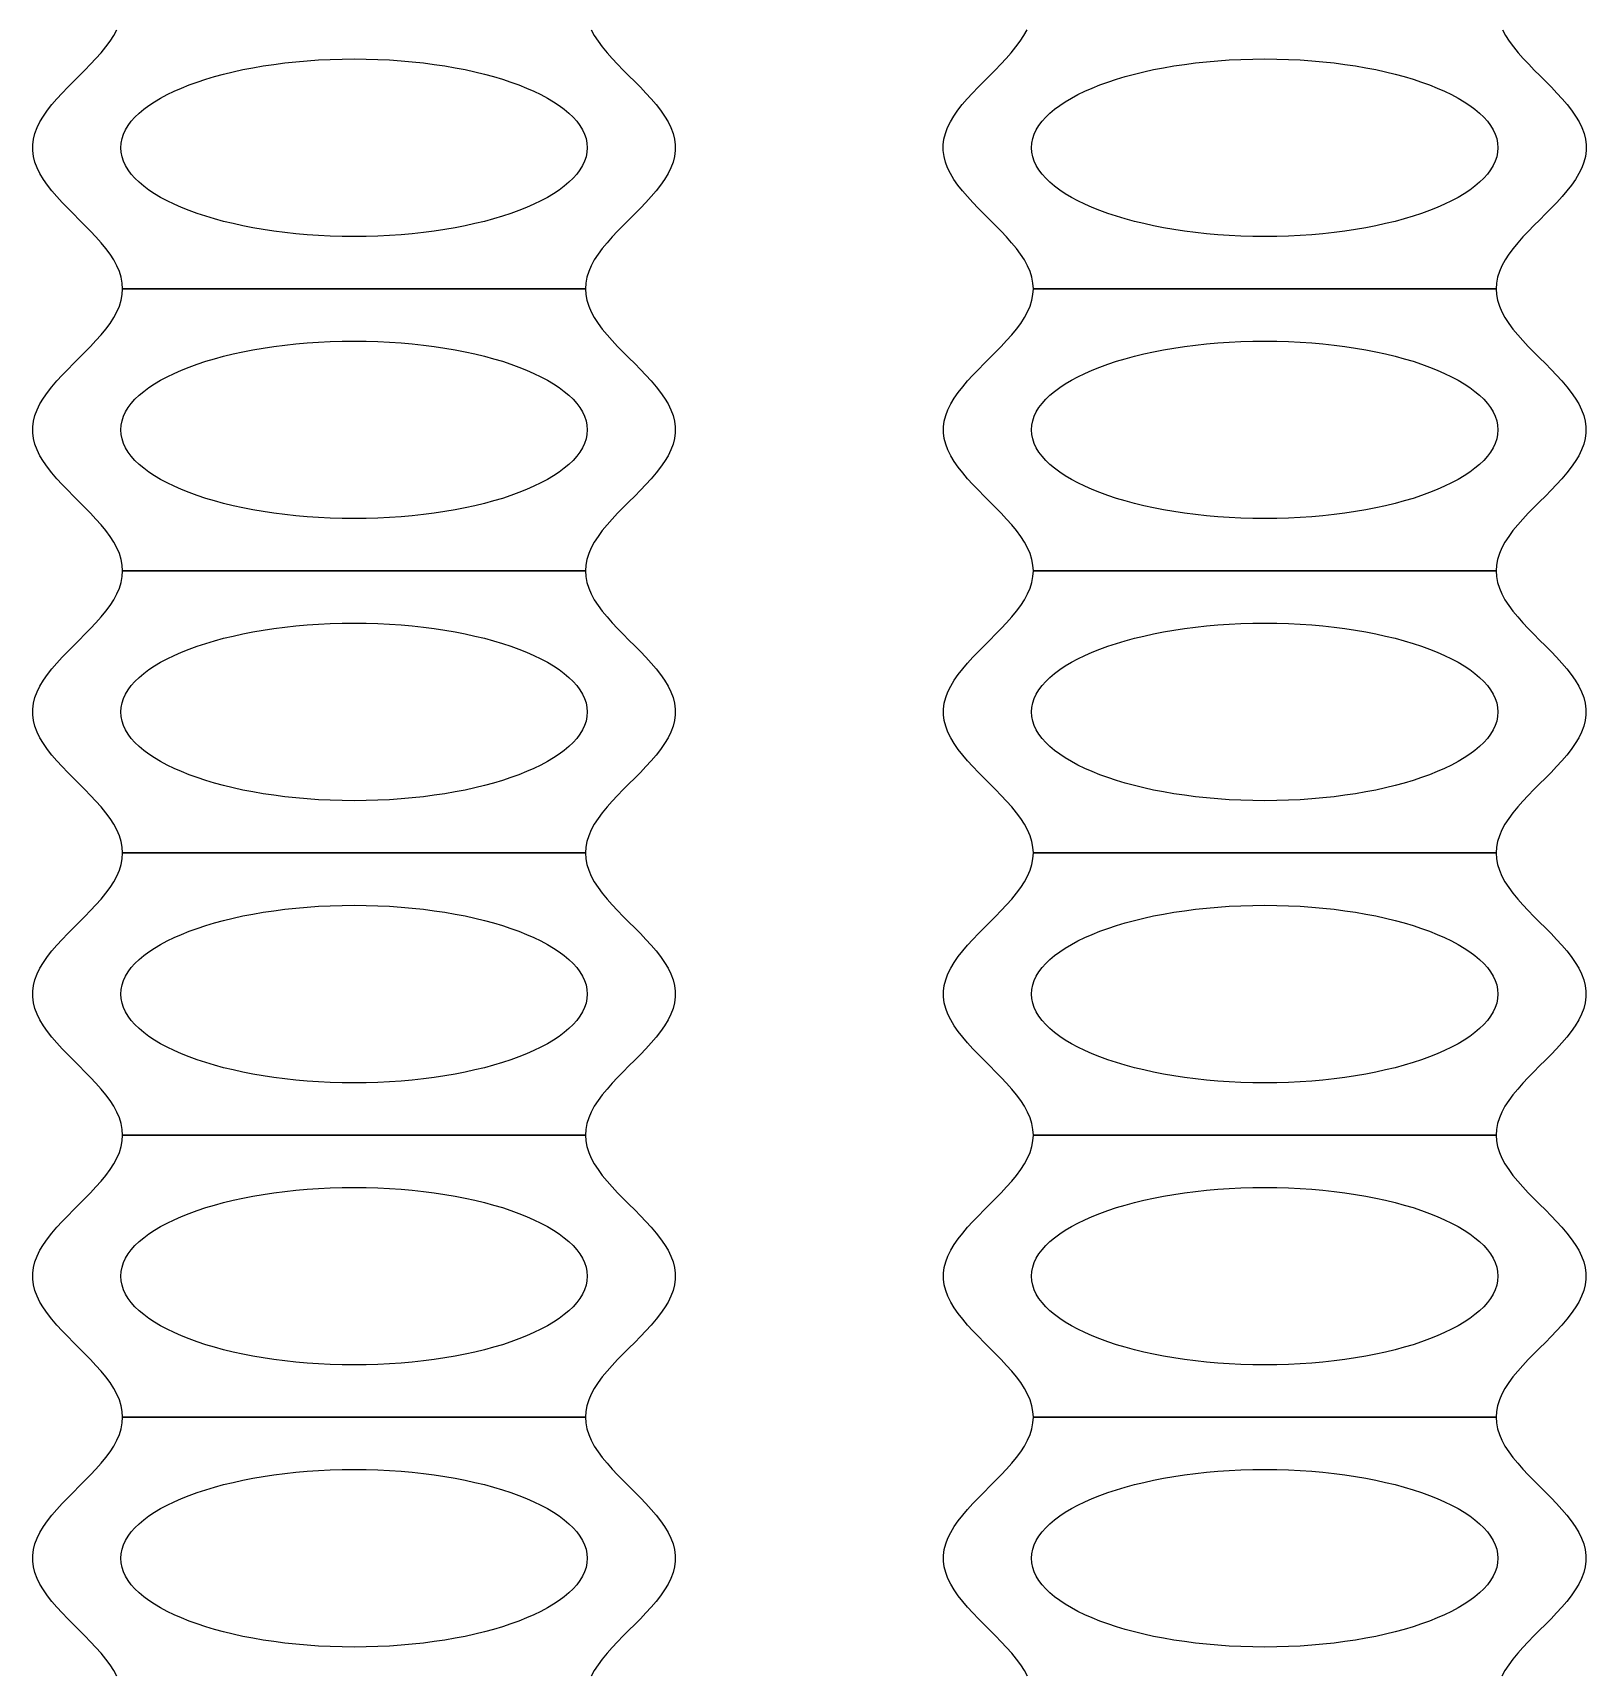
# Model space of a CAD drawing. Extents: x -130 to 140, y -1310 to 20.
# Drawn here: x -0.635 to 2.435, y -45.857 to -42.614 of the extents above; entities that cross this region are included whole.
import ezdxf

# ---------------------------------------------------------------- set-up
doc = ezdxf.new("R2010")
doc.units = 0

msp = doc.modelspace()

# ---------------------------------------------------------------- linework, layer by layer
at = {"layer": 'M1_Neg'}
for points in [[(0.4687, -42.6083), (0.4749, -42.6197), (0.4823, -42.6311), (0.4907, -42.6425), (0.5001, -42.6538), (0.5102, -42.6652), (0.5209, -42.6766), (0.532, -42.688), (0.5433, -42.6994), (0.5547, -42.7107), (0.566, -42.7221), (0.5769, -42.7335), (0.5873, -42.7449), (0.597, -42.7563), (0.606, -42.7676), (0.6139, -42.779), (0.6207, -42.7904), (0.6263, -42.8018), (0.6306, -42.8132), (0.6334, -42.8245), (0.6349, -42.8359), (0.6349, -42.8473), (0.6334, -42.8587), (0.6306, -42.87), (0.6263, -42.8814), (0.6207, -42.8928), (0.6139, -42.9042), (0.606, -42.9156), (0.597, -42.9269), (0.5873, -42.9383), (0.5769, -42.9497), (0.566, -42.9611), (0.5547, -42.9725), (0.5433, -42.9838), (0.532, -42.9952), (0.5209, -43.0066), (0.5102, -43.018), (0.5001, -43.0294), (0.4907, -43.0407), (0.4823, -43.0521), (0.4749, -43.0635), (0.4687, -43.0749), (0.4638, -43.0863), (0.4602, -43.0976), (0.458, -43.109), (0.4573, -43.1204), (-0.4573, -43.1204), (-0.458, -43.109), (-0.4602, -43.0976), (-0.4638, -43.0863), (-0.4687, -43.0749), (-0.4749, -43.0635), (-0.4823, -43.0521), (-0.4907, -43.0407), (-0.5001, -43.0294), (-0.5102, -43.018), (-0.5209, -43.0066), (-0.532, -42.9952), (-0.5433, -42.9838), (-0.5547, -42.9725), (-0.566, -42.9611), (-0.5769, -42.9497), (-0.5873, -42.9383), (-0.597, -42.9269), (-0.606, -42.9156), (-0.6139, -42.9042), (-0.6207, -42.8928), (-0.6263, -42.8814), (-0.6306, -42.87), (-0.6334, -42.8587), (-0.6349, -42.8473), (-0.6349, -42.8359), (-0.6334, -42.8245), (-0.6306, -42.8132), (-0.6263, -42.8018), (-0.6207, -42.7904), (-0.6139, -42.779), (-0.606, -42.7676), (-0.597, -42.7563), (-0.5873, -42.7449), (-0.5769, -42.7335), (-0.566, -42.7221), (-0.5547, -42.7107), (-0.5433, -42.6994), (-0.532, -42.688), (-0.5209, -42.6766), (-0.5102, -42.6652), (-0.5001, -42.6538), (-0.4907, -42.6425), (-0.4823, -42.6311), (-0.4749, -42.6197), (-0.4687, -42.6083)], [(2.2697, -42.6083), (2.2759, -42.6197), (2.2832, -42.6311), (2.2917, -42.6425), (2.301, -42.6538), (2.3111, -42.6652), (2.3217, -42.6766), (2.3328, -42.688), (2.3441, -42.6994), (2.3555, -42.7107), (2.3667, -42.7221), (2.3776, -42.7335), (2.388, -42.7449), (2.3977, -42.7563), (2.4066, -42.7676), (2.4145, -42.779), (2.4213, -42.7904), (2.4269, -42.8018), (2.4311, -42.8132), (2.434, -42.8245), (2.4354, -42.8359), (2.4354, -42.8473), (2.4339, -42.8587), (2.431, -42.87), (2.4267, -42.8814), (2.4211, -42.8928), (2.4143, -42.9042), (2.4063, -42.9156), (2.3974, -42.9269), (2.3876, -42.9383), (2.3772, -42.9497), (2.3663, -42.9611), (2.355, -42.9725), (2.3436, -42.9838), (2.3322, -42.9952), (2.3211, -43.0066), (2.3104, -43.018), (2.3003, -43.0294), (2.2909, -43.0407), (2.2824, -43.0521), (2.275, -43.0635), (2.2688, -43.0749), (2.2638, -43.0863), (2.2602, -43.0976), (2.258, -43.109), (2.2573, -43.1204), (1.3427, -43.1204), (1.342, -43.109), (1.3398, -43.0976), (1.3362, -43.0863), (1.3312, -43.0749), (1.325, -43.0635), (1.3176, -43.0521), (1.3091, -43.0407), (1.2997, -43.0294), (1.2896, -43.018), (1.2789, -43.0066), (1.2678, -42.9952), (1.2564, -42.9838), (1.245, -42.9725), (1.2337, -42.9611), (1.2228, -42.9497), (1.2124, -42.9383), (1.2026, -42.9269), (1.1937, -42.9156), (1.1857, -42.9042), (1.1789, -42.8928), (1.1733, -42.8814), (1.169, -42.87), (1.1661, -42.8587), (1.1646, -42.8473), (1.1646, -42.8359), (1.166, -42.8245), (1.1689, -42.8132), (1.1731, -42.8018), (1.1787, -42.7904), (1.1855, -42.779), (1.1934, -42.7676), (1.2023, -42.7563), (1.212, -42.7449), (1.2224, -42.7335), (1.2333, -42.7221), (1.2445, -42.7107), (1.2559, -42.6994), (1.2672, -42.688), (1.2783, -42.6766), (1.2889, -42.6652), (1.299, -42.6538), (1.3083, -42.6425), (1.3168, -42.6311), (1.3241, -42.6197), (1.3303, -42.6083)], [(-0.4687, -45.8629), (-0.4749, -45.8515), (-0.4823, -45.8401), (-0.4907, -45.8287), (-0.5001, -45.8174), (-0.5102, -45.806), (-0.5209, -45.7946), (-0.532, -45.7832), (-0.5433, -45.7718), (-0.5547, -45.7605), (-0.566, -45.7491), (-0.5769, -45.7377), (-0.5873, -45.7263), (-0.597, -45.7149), (-0.606, -45.7036), (-0.6139, -45.6922), (-0.6207, -45.6808), (-0.6263, -45.6694), (-0.6306, -45.658), (-0.6334, -45.6467), (-0.6349, -45.6353), (-0.6349, -45.6239), (-0.6334, -45.6125), (-0.6306, -45.6012), (-0.6263, -45.5898), (-0.6207, -45.5784), (-0.6139, -45.567), (-0.606, -45.5556), (-0.597, -45.5443), (-0.5873, -45.5329), (-0.5769, -45.5215), (-0.566, -45.5101), (-0.5547, -45.4987), (-0.5433, -45.4874), (-0.532, -45.476), (-0.5209, -45.4646), (-0.5102, -45.4532), (-0.5001, -45.4418), (-0.4907, -45.4305), (-0.4823, -45.4191), (-0.4749, -45.4077), (-0.4687, -45.3963), (-0.4638, -45.3849), (-0.4602, -45.3736), (-0.458, -45.3622), (-0.4573, -45.3508), (0.4573, -45.3508), (0.458, -45.3622), (0.4602, -45.3736), (0.4638, -45.3849), (0.4687, -45.3963), (0.4749, -45.4077), (0.4823, -45.4191), (0.4907, -45.4305), (0.5001, -45.4418), (0.5102, -45.4532), (0.5209, -45.4646), (0.532, -45.476), (0.5433, -45.4874), (0.5547, -45.4987), (0.566, -45.5101), (0.5769, -45.5215), (0.5873, -45.5329), (0.597, -45.5443), (0.606, -45.5556), (0.6139, -45.567), (0.6207, -45.5784), (0.6263, -45.5898), (0.6306, -45.6012), (0.6334, -45.6125), (0.6349, -45.6239), (0.6349, -45.6353), (0.6334, -45.6467), (0.6306, -45.658), (0.6263, -45.6694), (0.6207, -45.6808), (0.6139, -45.6922), (0.606, -45.7036), (0.597, -45.7149), (0.5873, -45.7263), (0.5769, -45.7377), (0.566, -45.7491), (0.5547, -45.7605), (0.5433, -45.7718), (0.532, -45.7832), (0.5209, -45.7946), (0.5102, -45.806), (0.5001, -45.8174), (0.4907, -45.8287), (0.4823, -45.8401), (0.4749, -45.8515), (0.4687, -45.8629)], [(1.3313, -45.8629), (1.3251, -45.8515), (1.3177, -45.8401), (1.3093, -45.8287), (1.2999, -45.8174), (1.2898, -45.806), (1.2791, -45.7946), (1.268, -45.7832), (1.2567, -45.7718), (1.2453, -45.7605), (1.234, -45.7491), (1.2231, -45.7377), (1.2127, -45.7263), (1.203, -45.7149), (1.194, -45.7036), (1.1861, -45.6922), (1.1793, -45.6808), (1.1737, -45.6694), (1.1694, -45.658), (1.1666, -45.6467), (1.1651, -45.6353), (1.1651, -45.6239), (1.1666, -45.6125), (1.1694, -45.6012), (1.1737, -45.5898), (1.1793, -45.5784), (1.1861, -45.567), (1.194, -45.5556), (1.203, -45.5443), (1.2127, -45.5329), (1.2231, -45.5215), (1.234, -45.5101), (1.2453, -45.4987), (1.2567, -45.4874), (1.268, -45.476), (1.2791, -45.4646), (1.2898, -45.4532), (1.2999, -45.4418), (1.3093, -45.4305), (1.3177, -45.4191), (1.3251, -45.4077), (1.3313, -45.3963), (1.3362, -45.3849), (1.3398, -45.3736), (1.342, -45.3622), (1.3427, -45.3508), (2.2573, -45.3508), (2.258, -45.3622), (2.2602, -45.3736), (2.2638, -45.3849), (2.2687, -45.3963), (2.2749, -45.4077), (2.2823, -45.4191), (2.2907, -45.4305), (2.3001, -45.4418), (2.3102, -45.4532), (2.3209, -45.4646), (2.332, -45.476), (2.3433, -45.4874), (2.3547, -45.4987), (2.366, -45.5101), (2.3769, -45.5215), (2.3873, -45.5329), (2.397, -45.5443), (2.406, -45.5556), (2.4139, -45.567), (2.4207, -45.5784), (2.4263, -45.5898), (2.4306, -45.6012), (2.4334, -45.6125), (2.4349, -45.6239), (2.4349, -45.6353), (2.4334, -45.6467), (2.4306, -45.658), (2.4263, -45.6694), (2.4207, -45.6808), (2.4139, -45.6922), (2.406, -45.7036), (2.397, -45.7149), (2.3873, -45.7263), (2.3769, -45.7377), (2.366, -45.7491), (2.3547, -45.7605), (2.3433, -45.7718), (2.332, -45.7832), (2.3209, -45.7946), (2.3102, -45.806), (2.3001, -45.8174), (2.2907, -45.8287), (2.2823, -45.8401), (2.2749, -45.8515), (2.2687, -45.8629)]]:
    msp.add_lwpolyline(points, dxfattribs=at)
for points in [[(-0.4573, -43.678), (-0.458, -43.6666), (-0.4602, -43.6552), (-0.4638, -43.6439), (-0.4687, -43.6325), (-0.4749, -43.6211), (-0.4823, -43.6097), (-0.4907, -43.5983), (-0.5001, -43.587), (-0.5102, -43.5756), (-0.5209, -43.5642), (-0.532, -43.5528), (-0.5433, -43.5414), (-0.5547, -43.5301), (-0.566, -43.5187), (-0.5769, -43.5073), (-0.5873, -43.4959), (-0.597, -43.4845), (-0.606, -43.4732), (-0.6139, -43.4618), (-0.6207, -43.4504), (-0.6263, -43.439), (-0.6306, -43.4276), (-0.6334, -43.4163), (-0.6349, -43.4049), (-0.6349, -43.3935), (-0.6334, -43.3821), (-0.6306, -43.3708), (-0.6263, -43.3594), (-0.6207, -43.348), (-0.6139, -43.3366), (-0.606, -43.3252), (-0.597, -43.3139), (-0.5873, -43.3025), (-0.5769, -43.2911), (-0.566, -43.2797), (-0.5547, -43.2683), (-0.5433, -43.257), (-0.532, -43.2456), (-0.5209, -43.2342), (-0.5102, -43.2228), (-0.5001, -43.2114), (-0.4907, -43.2001), (-0.4823, -43.1887), (-0.4749, -43.1773), (-0.4687, -43.1659), (-0.4638, -43.1545), (-0.4602, -43.1432), (-0.458, -43.1318), (-0.4573, -43.1204), (0.4573, -43.1204), (0.458, -43.1318), (0.4602, -43.1432), (0.4638, -43.1545), (0.4687, -43.1659), (0.4749, -43.1773), (0.4823, -43.1887), (0.4907, -43.2001), (0.5001, -43.2114), (0.5102, -43.2228), (0.5209, -43.2342), (0.532, -43.2456), (0.5433, -43.257), (0.5547, -43.2683), (0.566, -43.2797), (0.5769, -43.2911), (0.5873, -43.3025), (0.597, -43.3139), (0.606, -43.3252), (0.6139, -43.3366), (0.6207, -43.348), (0.6263, -43.3594), (0.6306, -43.3708), (0.6334, -43.3821), (0.6349, -43.3935), (0.6349, -43.4049), (0.6334, -43.4163), (0.6306, -43.4276), (0.6263, -43.439), (0.6207, -43.4504), (0.6139, -43.4618), (0.606, -43.4732), (0.597, -43.4845), (0.5873, -43.4959), (0.5769, -43.5073), (0.566, -43.5187), (0.5547, -43.5301), (0.5433, -43.5414), (0.532, -43.5528), (0.5209, -43.5642), (0.5102, -43.5756), (0.5001, -43.587), (0.4907, -43.5983), (0.4823, -43.6097), (0.4749, -43.6211), (0.4687, -43.6325), (0.4638, -43.6439), (0.4602, -43.6552), (0.458, -43.6666), (0.4573, -43.678)], [(1.3427, -43.678), (1.342, -43.6666), (1.3398, -43.6552), (1.3362, -43.6439), (1.3313, -43.6325), (1.3251, -43.6211), (1.3177, -43.6097), (1.3093, -43.5983), (1.2999, -43.587), (1.2898, -43.5756), (1.2791, -43.5642), (1.268, -43.5528), (1.2567, -43.5414), (1.2453, -43.5301), (1.234, -43.5187), (1.2231, -43.5073), (1.2127, -43.4959), (1.203, -43.4845), (1.194, -43.4732), (1.1861, -43.4618), (1.1793, -43.4504), (1.1737, -43.439), (1.1694, -43.4276), (1.1666, -43.4163), (1.1651, -43.4049), (1.1651, -43.3935), (1.1666, -43.3821), (1.1694, -43.3708), (1.1737, -43.3594), (1.1793, -43.348), (1.1861, -43.3366), (1.194, -43.3252), (1.203, -43.3139), (1.2127, -43.3025), (1.2231, -43.2911), (1.234, -43.2797), (1.2453, -43.2683), (1.2567, -43.257), (1.268, -43.2456), (1.2791, -43.2342), (1.2898, -43.2228), (1.2999, -43.2114), (1.3093, -43.2001), (1.3177, -43.1887), (1.3251, -43.1773), (1.3313, -43.1659), (1.3362, -43.1545), (1.3398, -43.1432), (1.342, -43.1318), (1.3427, -43.1204), (2.2573, -43.1204), (2.258, -43.1318), (2.2602, -43.1432), (2.2638, -43.1545), (2.2687, -43.1659), (2.2749, -43.1773), (2.2823, -43.1887), (2.2907, -43.2001), (2.3001, -43.2114), (2.3102, -43.2228), (2.3209, -43.2342), (2.332, -43.2456), (2.3433, -43.257), (2.3547, -43.2683), (2.366, -43.2797), (2.3769, -43.2911), (2.3873, -43.3025), (2.397, -43.3139), (2.406, -43.3252), (2.4139, -43.3366), (2.4207, -43.348), (2.4263, -43.3594), (2.4306, -43.3708), (2.4334, -43.3821), (2.4349, -43.3935), (2.4349, -43.4049), (2.4334, -43.4163), (2.4306, -43.4276), (2.4263, -43.439), (2.4207, -43.4504), (2.4139, -43.4618), (2.406, -43.4732), (2.397, -43.4845), (2.3873, -43.4959), (2.3769, -43.5073), (2.366, -43.5187), (2.3547, -43.5301), (2.3433, -43.5414), (2.332, -43.5528), (2.3209, -43.5642), (2.3102, -43.5756), (2.3001, -43.587), (2.2907, -43.5983), (2.2823, -43.6097), (2.2749, -43.6211), (2.2687, -43.6325), (2.2638, -43.6439), (2.2602, -43.6552), (2.258, -43.6666), (2.2573, -43.678)], [(-0.4573, -44.2356), (-0.458, -44.2242), (-0.4602, -44.2128), (-0.4638, -44.2015), (-0.4687, -44.1901), (-0.4749, -44.1787), (-0.4823, -44.1673), (-0.4907, -44.1559), (-0.5001, -44.1446), (-0.5102, -44.1332), (-0.5209, -44.1218), (-0.532, -44.1104), (-0.5433, -44.099), (-0.5547, -44.0877), (-0.566, -44.0763), (-0.5769, -44.0649), (-0.5873, -44.0535), (-0.597, -44.0421), (-0.606, -44.0308), (-0.6139, -44.0194), (-0.6207, -44.008), (-0.6263, -43.9966), (-0.6306, -43.9852), (-0.6334, -43.9739), (-0.6349, -43.9625), (-0.6349, -43.9511), (-0.6334, -43.9397), (-0.6306, -43.9284), (-0.6263, -43.917), (-0.6207, -43.9056), (-0.6139, -43.8942), (-0.606, -43.8828), (-0.597, -43.8715), (-0.5873, -43.8601), (-0.5769, -43.8487), (-0.566, -43.8373), (-0.5547, -43.8259), (-0.5433, -43.8146), (-0.532, -43.8032), (-0.5209, -43.7918), (-0.5102, -43.7804), (-0.5001, -43.769), (-0.4907, -43.7577), (-0.4823, -43.7463), (-0.4749, -43.7349), (-0.4687, -43.7235), (-0.4638, -43.7121), (-0.4602, -43.7008), (-0.458, -43.6894), (-0.4573, -43.678), (0.4573, -43.678), (0.458, -43.6894), (0.4602, -43.7008), (0.4638, -43.7121), (0.4687, -43.7235), (0.4749, -43.7349), (0.4823, -43.7463), (0.4907, -43.7577), (0.5001, -43.769), (0.5102, -43.7804), (0.5209, -43.7918), (0.532, -43.8032), (0.5433, -43.8146), (0.5547, -43.8259), (0.566, -43.8373), (0.5769, -43.8487), (0.5873, -43.8601), (0.597, -43.8715), (0.606, -43.8828), (0.6139, -43.8942), (0.6207, -43.9056), (0.6263, -43.917), (0.6306, -43.9284), (0.6334, -43.9397), (0.6349, -43.9511), (0.6349, -43.9625), (0.6334, -43.9739), (0.6306, -43.9852), (0.6263, -43.9966), (0.6207, -44.008), (0.6139, -44.0194), (0.606, -44.0308), (0.597, -44.0421), (0.5873, -44.0535), (0.5769, -44.0649), (0.566, -44.0763), (0.5547, -44.0877), (0.5433, -44.099), (0.532, -44.1104), (0.5209, -44.1218), (0.5102, -44.1332), (0.5001, -44.1446), (0.4907, -44.1559), (0.4823, -44.1673), (0.4749, -44.1787), (0.4687, -44.1901), (0.4638, -44.2015), (0.4602, -44.2128), (0.458, -44.2242), (0.4573, -44.2356)], [(1.3427, -44.2356), (1.342, -44.2242), (1.3398, -44.2128), (1.3362, -44.2015), (1.3313, -44.1901), (1.3251, -44.1787), (1.3177, -44.1673), (1.3093, -44.1559), (1.2999, -44.1446), (1.2898, -44.1332), (1.2791, -44.1218), (1.268, -44.1104), (1.2567, -44.099), (1.2453, -44.0877), (1.234, -44.0763), (1.2231, -44.0649), (1.2127, -44.0535), (1.203, -44.0421), (1.194, -44.0308), (1.1861, -44.0194), (1.1793, -44.008), (1.1737, -43.9966), (1.1694, -43.9852), (1.1666, -43.9739), (1.1651, -43.9625), (1.1651, -43.9511), (1.1666, -43.9397), (1.1694, -43.9284), (1.1737, -43.917), (1.1793, -43.9056), (1.1861, -43.8942), (1.194, -43.8828), (1.203, -43.8715), (1.2127, -43.8601), (1.2231, -43.8487), (1.234, -43.8373), (1.2453, -43.8259), (1.2567, -43.8146), (1.268, -43.8032), (1.2791, -43.7918), (1.2898, -43.7804), (1.2999, -43.769), (1.3093, -43.7577), (1.3177, -43.7463), (1.3251, -43.7349), (1.3313, -43.7235), (1.3362, -43.7121), (1.3398, -43.7008), (1.342, -43.6894), (1.3427, -43.678), (2.2573, -43.678), (2.258, -43.6894), (2.2602, -43.7008), (2.2638, -43.7121), (2.2687, -43.7235), (2.2749, -43.7349), (2.2823, -43.7463), (2.2907, -43.7577), (2.3001, -43.769), (2.3102, -43.7804), (2.3209, -43.7918), (2.332, -43.8032), (2.3433, -43.8146), (2.3547, -43.8259), (2.366, -43.8373), (2.3769, -43.8487), (2.3873, -43.8601), (2.397, -43.8715), (2.406, -43.8828), (2.4139, -43.8942), (2.4207, -43.9056), (2.4263, -43.917), (2.4306, -43.9284), (2.4334, -43.9397), (2.4349, -43.9511), (2.4349, -43.9625), (2.4334, -43.9739), (2.4306, -43.9852), (2.4263, -43.9966), (2.4207, -44.008), (2.4139, -44.0194), (2.406, -44.0308), (2.397, -44.0421), (2.3873, -44.0535), (2.3769, -44.0649), (2.366, -44.0763), (2.3547, -44.0877), (2.3433, -44.099), (2.332, -44.1104), (2.3209, -44.1218), (2.3102, -44.1332), (2.3001, -44.1446), (2.2907, -44.1559), (2.2823, -44.1673), (2.2749, -44.1787), (2.2687, -44.1901), (2.2638, -44.2015), (2.2602, -44.2128), (2.258, -44.2242), (2.2573, -44.2356)], [(-0.4573, -44.7932), (-0.458, -44.7818), (-0.4602, -44.7704), (-0.4638, -44.7591), (-0.4687, -44.7477), (-0.4749, -44.7363), (-0.4823, -44.7249), (-0.4907, -44.7135), (-0.5001, -44.7022), (-0.5102, -44.6908), (-0.5209, -44.6794), (-0.532, -44.668), (-0.5433, -44.6566), (-0.5547, -44.6453), (-0.566, -44.6339), (-0.5769, -44.6225), (-0.5873, -44.6111), (-0.597, -44.5997), (-0.606, -44.5884), (-0.6139, -44.577), (-0.6207, -44.5656), (-0.6263, -44.5542), (-0.6306, -44.5428), (-0.6334, -44.5315), (-0.6349, -44.5201), (-0.6349, -44.5087), (-0.6334, -44.4973), (-0.6306, -44.486), (-0.6263, -44.4746), (-0.6207, -44.4632), (-0.6139, -44.4518), (-0.606, -44.4404), (-0.597, -44.4291), (-0.5873, -44.4177), (-0.5769, -44.4063), (-0.566, -44.3949), (-0.5547, -44.3835), (-0.5433, -44.3722), (-0.532, -44.3608), (-0.5209, -44.3494), (-0.5102, -44.338), (-0.5001, -44.3266), (-0.4907, -44.3153), (-0.4823, -44.3039), (-0.4749, -44.2925), (-0.4687, -44.2811), (-0.4638, -44.2697), (-0.4602, -44.2584), (-0.458, -44.247), (-0.4573, -44.2356), (0.4573, -44.2356), (0.458, -44.247), (0.4602, -44.2584), (0.4638, -44.2697), (0.4687, -44.2811), (0.4749, -44.2925), (0.4823, -44.3039), (0.4907, -44.3153), (0.5001, -44.3266), (0.5102, -44.338), (0.5209, -44.3494), (0.532, -44.3608), (0.5433, -44.3722), (0.5547, -44.3835), (0.566, -44.3949), (0.5769, -44.4063), (0.5873, -44.4177), (0.597, -44.4291), (0.606, -44.4404), (0.6139, -44.4518), (0.6207, -44.4632), (0.6263, -44.4746), (0.6306, -44.486), (0.6334, -44.4973), (0.6349, -44.5087), (0.6349, -44.5201), (0.6334, -44.5315), (0.6306, -44.5428), (0.6263, -44.5542), (0.6207, -44.5656), (0.6139, -44.577), (0.606, -44.5884), (0.597, -44.5997), (0.5873, -44.6111), (0.5769, -44.6225), (0.566, -44.6339), (0.5547, -44.6453), (0.5433, -44.6566), (0.532, -44.668), (0.5209, -44.6794), (0.5102, -44.6908), (0.5001, -44.7022), (0.4907, -44.7135), (0.4823, -44.7249), (0.4749, -44.7363), (0.4687, -44.7477), (0.4638, -44.7591), (0.4602, -44.7704), (0.458, -44.7818), (0.4573, -44.7932)], [(1.3427, -44.7932), (1.342, -44.7818), (1.3398, -44.7704), (1.3362, -44.7591), (1.3313, -44.7477), (1.3251, -44.7363), (1.3177, -44.7249), (1.3093, -44.7135), (1.2999, -44.7022), (1.2898, -44.6908), (1.2791, -44.6794), (1.268, -44.668), (1.2567, -44.6566), (1.2453, -44.6453), (1.234, -44.6339), (1.2231, -44.6225), (1.2127, -44.6111), (1.203, -44.5997), (1.194, -44.5884), (1.1861, -44.577), (1.1793, -44.5656), (1.1737, -44.5542), (1.1694, -44.5428), (1.1666, -44.5315), (1.1651, -44.5201), (1.1651, -44.5087), (1.1666, -44.4973), (1.1694, -44.486), (1.1737, -44.4746), (1.1793, -44.4632), (1.1861, -44.4518), (1.194, -44.4404), (1.203, -44.4291), (1.2127, -44.4177), (1.2231, -44.4063), (1.234, -44.3949), (1.2453, -44.3835), (1.2567, -44.3722), (1.268, -44.3608), (1.2791, -44.3494), (1.2898, -44.338), (1.2999, -44.3266), (1.3093, -44.3153), (1.3177, -44.3039), (1.3251, -44.2925), (1.3313, -44.2811), (1.3362, -44.2697), (1.3398, -44.2584), (1.342, -44.247), (1.3427, -44.2356), (2.2573, -44.2356), (2.258, -44.247), (2.2602, -44.2584), (2.2638, -44.2697), (2.2687, -44.2811), (2.2749, -44.2925), (2.2823, -44.3039), (2.2907, -44.3153), (2.3001, -44.3266), (2.3102, -44.338), (2.3209, -44.3494), (2.332, -44.3608), (2.3433, -44.3722), (2.3547, -44.3835), (2.366, -44.3949), (2.3769, -44.4063), (2.3873, -44.4177), (2.397, -44.4291), (2.406, -44.4404), (2.4139, -44.4518), (2.4207, -44.4632), (2.4263, -44.4746), (2.4306, -44.486), (2.4334, -44.4973), (2.4349, -44.5087), (2.4349, -44.5201), (2.4334, -44.5315), (2.4306, -44.5428), (2.4263, -44.5542), (2.4207, -44.5656), (2.4139, -44.577), (2.406, -44.5884), (2.397, -44.5997), (2.3873, -44.6111), (2.3769, -44.6225), (2.366, -44.6339), (2.3547, -44.6453), (2.3433, -44.6566), (2.332, -44.668), (2.3209, -44.6794), (2.3102, -44.6908), (2.3001, -44.7022), (2.2907, -44.7135), (2.2823, -44.7249), (2.2749, -44.7363), (2.2687, -44.7477), (2.2638, -44.7591), (2.2602, -44.7704), (2.258, -44.7818), (2.2573, -44.7932)], [(-0.4573, -45.3508), (-0.458, -45.3394), (-0.4602, -45.328), (-0.4638, -45.3167), (-0.4687, -45.3053), (-0.4749, -45.2939), (-0.4823, -45.2825), (-0.4907, -45.2711), (-0.5001, -45.2598), (-0.5102, -45.2484), (-0.5209, -45.237), (-0.532, -45.2256), (-0.5433, -45.2142), (-0.5547, -45.2029), (-0.566, -45.1915), (-0.5769, -45.1801), (-0.5873, -45.1687), (-0.597, -45.1573), (-0.606, -45.146), (-0.6139, -45.1346), (-0.6207, -45.1232), (-0.6263, -45.1118), (-0.6306, -45.1004), (-0.6334, -45.0891), (-0.6349, -45.0777), (-0.6349, -45.0663), (-0.6334, -45.0549), (-0.6306, -45.0436), (-0.6263, -45.0322), (-0.6207, -45.0208), (-0.6139, -45.0094), (-0.606, -44.998), (-0.597, -44.9867), (-0.5873, -44.9753), (-0.5769, -44.9639), (-0.566, -44.9525), (-0.5547, -44.9411), (-0.5433, -44.9298), (-0.532, -44.9184), (-0.5209, -44.907), (-0.5102, -44.8956), (-0.5001, -44.8842), (-0.4907, -44.8729), (-0.4823, -44.8615), (-0.4749, -44.8501), (-0.4687, -44.8387), (-0.4638, -44.8273), (-0.4602, -44.816), (-0.458, -44.8046), (-0.4573, -44.7932), (0.4573, -44.7932), (0.458, -44.8046), (0.4602, -44.816), (0.4638, -44.8273), (0.4687, -44.8387), (0.4749, -44.8501), (0.4823, -44.8615), (0.4907, -44.8729), (0.5001, -44.8842), (0.5102, -44.8956), (0.5209, -44.907), (0.532, -44.9184), (0.5433, -44.9298), (0.5547, -44.9411), (0.566, -44.9525), (0.5769, -44.9639), (0.5873, -44.9753), (0.597, -44.9867), (0.606, -44.998), (0.6139, -45.0094), (0.6207, -45.0208), (0.6263, -45.0322), (0.6306, -45.0436), (0.6334, -45.0549), (0.6349, -45.0663), (0.6349, -45.0777), (0.6334, -45.0891), (0.6306, -45.1004), (0.6263, -45.1118), (0.6207, -45.1232), (0.6139, -45.1346), (0.606, -45.146), (0.597, -45.1573), (0.5873, -45.1687), (0.5769, -45.1801), (0.566, -45.1915), (0.5547, -45.2029), (0.5433, -45.2142), (0.532, -45.2256), (0.5209, -45.237), (0.5102, -45.2484), (0.5001, -45.2598), (0.4907, -45.2711), (0.4823, -45.2825), (0.4749, -45.2939), (0.4687, -45.3053), (0.4638, -45.3167), (0.4602, -45.328), (0.458, -45.3394), (0.4573, -45.3508)], [(1.3427, -45.3508), (1.342, -45.3394), (1.3398, -45.328), (1.3362, -45.3167), (1.3313, -45.3053), (1.3251, -45.2939), (1.3177, -45.2825), (1.3093, -45.2711), (1.2999, -45.2598), (1.2898, -45.2484), (1.2791, -45.237), (1.268, -45.2256), (1.2567, -45.2142), (1.2453, -45.2029), (1.234, -45.1915), (1.2231, -45.1801), (1.2127, -45.1687), (1.203, -45.1573), (1.194, -45.146), (1.1861, -45.1346), (1.1793, -45.1232), (1.1737, -45.1118), (1.1694, -45.1004), (1.1666, -45.0891), (1.1651, -45.0777), (1.1651, -45.0663), (1.1666, -45.0549), (1.1694, -45.0436), (1.1737, -45.0322), (1.1793, -45.0208), (1.1861, -45.0094), (1.194, -44.998), (1.203, -44.9867), (1.2127, -44.9753), (1.2231, -44.9639), (1.234, -44.9525), (1.2453, -44.9411), (1.2567, -44.9298), (1.268, -44.9184), (1.2791, -44.907), (1.2898, -44.8956), (1.2999, -44.8842), (1.3093, -44.8729), (1.3177, -44.8615), (1.3251, -44.8501), (1.3313, -44.8387), (1.3362, -44.8273), (1.3398, -44.816), (1.342, -44.8046), (1.3427, -44.7932), (2.2573, -44.7932), (2.258, -44.8046), (2.2602, -44.816), (2.2638, -44.8273), (2.2687, -44.8387), (2.2749, -44.8501), (2.2823, -44.8615), (2.2907, -44.8729), (2.3001, -44.8842), (2.3102, -44.8956), (2.3209, -44.907), (2.332, -44.9184), (2.3433, -44.9298), (2.3547, -44.9411), (2.366, -44.9525), (2.3769, -44.9639), (2.3873, -44.9753), (2.397, -44.9867), (2.406, -44.998), (2.4139, -45.0094), (2.4207, -45.0208), (2.4263, -45.0322), (2.4306, -45.0436), (2.4334, -45.0549), (2.4349, -45.0663), (2.4349, -45.0777), (2.4334, -45.0891), (2.4306, -45.1004), (2.4263, -45.1118), (2.4207, -45.1232), (2.4139, -45.1346), (2.406, -45.146), (2.397, -45.1573), (2.3873, -45.1687), (2.3769, -45.1801), (2.366, -45.1915), (2.3547, -45.2029), (2.3433, -45.2142), (2.332, -45.2256), (2.3209, -45.237), (2.3102, -45.2484), (2.3001, -45.2598), (2.2907, -45.2711), (2.2823, -45.2825), (2.2749, -45.2939), (2.2687, -45.3053), (2.2638, -45.3167), (2.2602, -45.328), (2.258, -45.3394), (2.2573, -45.3508)]]:
    msp.add_lwpolyline(points, close=True, dxfattribs=at)
at = {"layer": 'M1_Pos_holes'}
for centre in [(0, -42.8416), (1.8, -42.8416), (0, -43.3992), (1.8, -43.3992), (0, -43.9568), (1.8, -43.9568), (0, -44.5144), (1.8, -44.5144), (0, -45.072), (1.8, -45.072), (0, -45.6296), (1.8, -45.6296)]:
    msp.add_ellipse(centre, major_axis=(-0.4609, 0), ratio=0.3807, dxfattribs=at)

doc.saveas('drawing.dxf')
